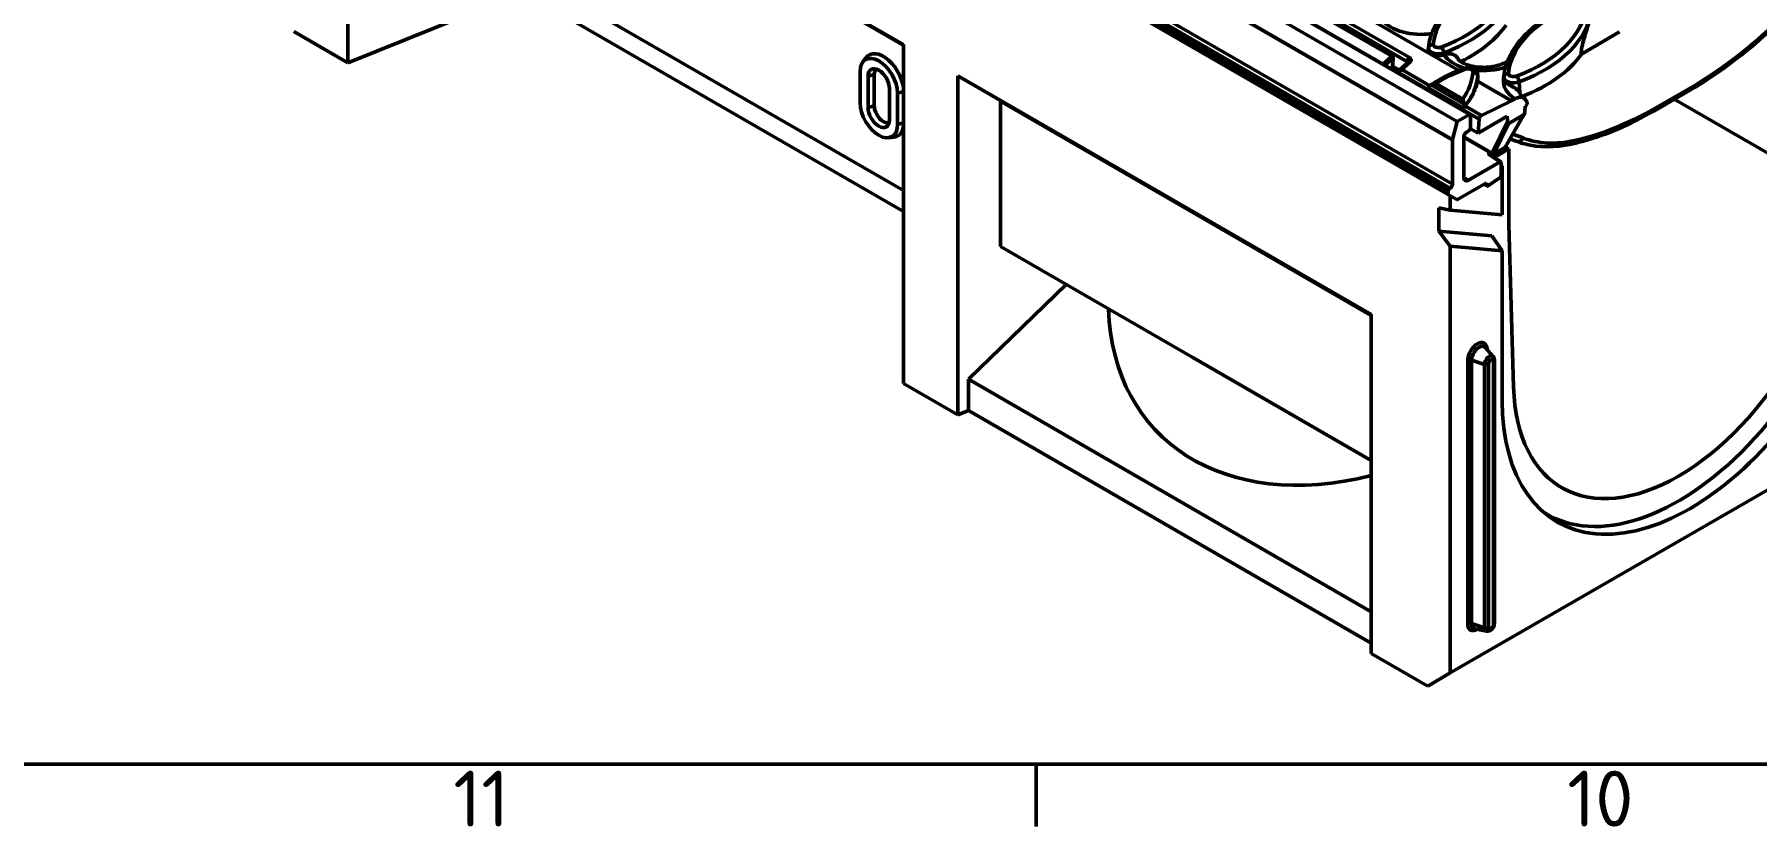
# Model space of a CAD drawing. Header units: millimetres. Extents: x 0 to 2219, y -32 to 1188.
# Drawn here: x 154.9 to 370.5, y 32.2 to 131.4 of the extents above; entities that cross this region are included whole.
import ezdxf

# ---------------------------------------------------------------- set-up
doc = ezdxf.new("R2010")
doc.units = ezdxf.units.MM
doc.header["$LTSCALE"] = 2
doc.layers.get('0').update_dxf_attribs({"lineweight": 50})
for name, color, linetype, lineweight in [('Rahmen (ISO)', 7, 'Continuous', 50), ('Sichtbar (ISO)', 7, 'Continuous', 50), ('Sichtbar schmal (ISO)', 7, 'Continuous', 50)]:
    doc.layers.add(name, color=color, linetype=linetype, lineweight=lineweight)
doc.styles.add('Notiztext (DIN)', font='isocpeur.ttf')

# ---------------------------------------------------------------- blocks, each defined once
blk = doc.blocks.new('Ränder Standardrahmen')
at = {"layer": 'Rahmen (ISO)'}
blk.add_line((140.17, 20), (140.17, 16.1), dxfattribs=at)
at = {"layer": 'Rahmen (ISO)', "flags": 128}
blk.add_lwpolyline([(20, 20), (20, 574), (821, 574), (821, 20), (20, 20)], dxfattribs=at)
at = {"layer": 'Rahmen (ISO)', "char_height": 3.5, "attachment_point": 7, "style": 'Notiztext (DIN)'}
for s, insert in [('11', (103.67, 16.1)), ('10', (173.41, 16.1))]:
    blk.add_mtext(s, dxfattribs=dict(at, insert=insert))

msp = doc.modelspace()

# ---------------------------------------------------------------- linework, layer by layer
at = {"layer": 'Sichtbar (ISO)'}
for p, q in [((334.6797, 121.4207), (193.2583, 203.0704)), ((191.6027, 202.1623), (333.024, 120.5126)), ((190.5127, 192.9936), (331.9341, 111.344)), ((194.1483, 170.3189), (263.7276, 130.1473)), ((194.1483, 127.8611), (194.1483, 170.3189)), ((199.4717, 148.9559), (263.7276, 111.8578)), ((194.1483, 127.8611), (216.1075, 136.7385)), ((216.1075, 136.7385), (263.7276, 109.245)), ((187.36, 131.7803), (194.1483, 127.8611)), ((324.9422, 128.6893), (316.4554, 133.5892)), ((322.9011, 132.8891), (333.2439, 126.9177)), ((348.5889, 128.9742), (353.3776, 131.739)), ((263.7276, 87.6895), (263.7276, 130.1473)), ((329.4536, 129.808), (329.4315, 129.6028)), ((258.5918, 127.9348), (258.9794, 128.4834)), ((324.9227, 127.0539), (325.0415, 128.4997)), ((324.9559, 127.457), (325.797, 126.9714)), ((326.8994, 127.9593), (325.8146, 126.988)), ((339.0817, 127.9201), (339.3466, 128.073)), ((258.2766, 122.8433), (258.2766, 126.7624)), ((259.279, 122.2645), (259.279, 126.1837)), ((260.0506, 126.3914), (260.0506, 122.4722)), ((270.5158, 126.2281), (322.276, 96.3443)), ((270.5158, 83.7703), (270.5158, 126.2281)), ((325.6848, 126.7426), (325.669, 126.623)), ((335.5805, 125.5687), (339.8425, 123.108)), ((335.6242, 126.352), (335.6462, 126.1468)), ((338.8816, 126.1791), (338.8596, 125.9739)), ((261.9536, 124.6396), (261.9536, 120.7204)), ((262.956, 124.0608), (262.956, 120.1416)), ((275.8392, 123.048), (275.8392, 104.8651)), ((339.8425, 123.108), (336.0852, 121.2644)), ((340.2758, 123.3582), (339.8425, 123.108)), ((362.1806, 124.4461), (357.6551, 121.8334)), ((333.024, 120.5126), (334.5797, 121.4108)), ((334.7211, 121.3291), (334.7211, 119.6799)), ((335.6564, 119.0582), (339.3205, 121.1736)), ((335.7823, 120.7923), (335.6564, 119.0582)), ((341.4139, 121.416), (339.085, 117.3491)), ((339.3205, 121.1736), (339.3488, 120.5648)), ((339.5043, 120.2796), (341.3545, 121.3477)), ((341.5099, 121.8125), (341.5383, 122.4541)), ((341.5383, 122.4541), (341.8268, 122.6207)), ((332.4656, 118.2558), (333.024, 120.5126)), ((333.8726, 118.6459), (333.8726, 113.4908)), ((334.5945, 119.4444), (334.1258, 119.1169)), ((335.6564, 119.0582), (334.7085, 119.6054)), ((261.7892, 118.4776), (262.4581, 118.5389)), ((332.4583, 112.6743), (332.4583, 118.2)), ((333.8726, 118.5261), (337.4252, 116.475)), ((339.1424, 117.152), (337.5413, 116.1254)), ((339.0114, 117.2753), (337.6252, 116.475)), ((337.6913, 116.0221), (339.5294, 117.0834)), ((339.1938, 117.5391), (339.1938, 117.2293)), ((339.1938, 117.2771), (339.5294, 117.0834)), ((339.5294, 117.0834), (339.5294, 107.612)), ((339.6598, 118.353), (340.4396, 118.0509)), ((334.4382, 113.1642), (338.4028, 115.4531)), ((338.5079, 115.4603), (337.1972, 116.3622)), ((338.5448, 113.7581), (338.5448, 115.3718)), ((338.6809, 114.9605), (338.5448, 115.0541)), ((338.5448, 114.8819), (338.6809, 114.9605)), ((338.5448, 114.8819), (338.5448, 113.7581)), ((338.6809, 108.8192), (338.6809, 114.9605)), ((332.0341, 112.1027), (332.1755, 112.1844)), ((336.701, 112.8376), (333.0826, 110.7485)), ((336.701, 112.8376), (333.0826, 110.7485)), ((338.4176, 113.5221), (336.701, 112.3227)), ((338.4176, 113.5221), (336.701, 112.3227)), ((336.701, 112.3227), (336.701, 112.8376)), ((336.701, 112.3227), (336.701, 112.8376)), ((331.8927, 111.4355), (331.8927, 111.8578)), ((332.9826, 110.7386), (331.9341, 111.344)), ((332.9826, 110.7386), (332.1755, 111.2046)), ((332.1755, 109.4002), (332.1755, 111.2046)), ((330.7613, 106.8028), (330.7613, 109.7114)), ((330.7613, 109.7114), (332.1755, 109.4002)), ((332.1755, 109.4002), (338.6809, 108.8192)), ((337.3904, 106.2107), (330.7613, 106.8028)), ((332.1755, 104.8976), (330.7613, 106.8028)), ((337.3904, 106.2107), (338.6809, 104.3166)), ((339.5294, 107.612), (340.1058, 87.2557)), ((275.8392, 104.8651), (299.9314, 90.9555)), ((332.1755, 51.437), (332.1755, 104.8976)), ((338.6809, 104.3166), (332.1755, 104.8976)), ((338.6809, 85.5666), (338.6809, 104.3166)), ((271.8467, 88.2275), (284.0808, 100.1069)), ((322.276, 53.8865), (322.276, 96.3443)), ((299.9314, 90.9555), (322.276, 78.0548)), ((337.5469, 91.0888), (336.5527, 92.2117)), ((337.702, 90.6493), (337.702, 57.6628)), ((263.7276, 87.6895), (270.5158, 83.7703)), ((322.276, 59.1121), (271.8467, 88.2275)), ((271.8467, 84.3083), (271.8467, 88.2275)), ((270.5158, 83.7703), (271.8467, 84.3083)), ((322.276, 55.1929), (271.8467, 84.3083)), ((386.9714, 83.0735), (332.1755, 51.437)), ((336.7257, 56.6799), (335.256, 56.9794)), ((322.276, 53.8865), (329.3471, 49.804)), ((332.1755, 51.437), (329.3471, 49.804))]:
    msp.add_line(p, q, dxfattribs=at)
for centre, radius, start, end in [((324.8422, 128.5161), 0.2, 355.303068, 60), ((326.0814, 126.69), 0.4, 131.837104, 172.449087), ((337.5252, 116.6482), 0.2, 240, 300), ((338.9114, 117.4485), 0.2, 300, 330.201662)]:
    msp.add_arc(centre, radius, start, end, dxfattribs=at)
for centre, major_axis, ratio, start_param, end_param in [((320.4821, 136.8658), (20.085, 0), 0.57735027, 5.41661375, 5.90675937), ((330.6927, 129.4952), (-1.27, 0), 0.57735027, 6.22707289, 8.40265587), ((349.3034, 128.8917), (-19.91, 0), 0.57735027, 6.22128195, 6.22707289), ((260.6163, 125.4116), (-1.6544, 2.8655), 0.57735027, 3.92699082, 7.06858347), ((261.182, 125.7382), (-1.8, 3.1177), 0.57735027, 3.92699082, 6.54348051), ((330.1845, 128.9332), (-1.9176, -0.4011), 0.18884968, 2.18736703, 2.20946978), ((329.9101, 133.2369), (20.085, 0), 0.57735027, 5.30711438, 5.90675937), ((260.6163, 125.4116), (-0.9456, 1.6378), 0.57735027, 3.92699082, 7.06858347), ((261.182, 125.7382), (-0.8, 1.3856), 0.57735027, 0.07283357, 0.78539816), ((315.8601, 127.5235), (-19.8175, 1.2), 0.53261237, 2.86675321, 3.06971696), ((315.768, 126.705), (19.91, 0), 0.57735027, 6.18417236, 6.22707289), ((334.3787, 126.1014), (1.27, 0), 0.57735027, 6.22707289, 6.34508866), ((340.1208, 125.8664), (-1.27, 0), 0.57735027, 6.22707289, 6.40769394), ((358.7315, 125.2628), (-19.91, 0), 0.57735027, 6.22128195, 6.22707289), ((270.8485, 121.0304), (3.9364, 4.6029), 0.66653171, 5.62113306, 5.64315306), ((325.1557, 126.0294), (10.415, 0.4489), 0.67960002, 5.69485281, 5.85578276), ((260.6163, 121.4924), (1.6544, -2.8655), 0.57735027, 3.92699082, 7.06858347), ((260.6163, 121.4924), (0.9456, -1.6378), 0.57735027, 3.92699082, 7.06858347), ((261.182, 121.819), (0.8, -1.3856), 0.57735027, 3.92699082, 6.21035174), ((334.5797, 121.2475), (0.1, 0.1732), 0.57735027, 5.49778714, 7.06858347), ((336.064, 120.9265), (-0.2, -0.3464), 0.57735027, 3.85206335, 5.41052068), ((341.3687, 121.7395), (-0.0483, -0.3999), 0.33472593, 0.24613604, 1.79464603), ((261.182, 121.819), (1.8, -3.1177), 0.57735027, 6.02289011, 7.06858347), ((334.1554, 118.8092), (-0.2, -0.3464), 0.57735027, 4.03171057, 5.49778714), ((334.5797, 119.5982), (-0.1, -0.1732), 0.57735027, 0.89011792, 2.35619449), ((339.4901, 120.6549), (-0.0187, -0.384), 0.36731162, 4.96705662, 6.5155666), ((332.5998, 118.2816), (0.1, 0.1732), 0.57735027, 2.03444394, 2.35619449), ((338.9938, 117.2293), (0.2, 0), 0.57735027, 5.55014702, 6.28318531), ((347.1511, 118.4684), (0.1683, -0.782), 0.73010529, 0.00025562, 0.00026562), ((338.4028, 115.2898), (-0.1008, -0.1732), 0.57734188, 2.36000699, 3.93080331), ((332.1755, 112.511), (0.2, 0.3464), 0.57735027, 3.92699082, 5.49778714), ((334.4382, 113.8174), (-0.4, -0.6928), 0.57735027, 5.49778714, 7.06858347), ((338.4028, 113.676), (-0.1008, -0.1733), 0.57687958, 0.89388286, 2.36035938), ((338.4028, 113.676), (-0.1008, -0.1733), 0.57687958, 0.89388286, 2.36035938), ((362.1568, 99.1204), (-16.6, -28.752), 0.57735027, 5.49778714, 8.6393798), ((360.7426, 99.9369), (-16.5125, -28.6005), 0.57735027, 6.2639789, 8.6393798), ((332.0341, 111.9394), (0.1, 0.1732), 0.57735027, 0.78539816, 2.35619449), ((332.0341, 111.5172), (-0.1, -0.1732), 0.57735027, 5.49778714, 6.28318531), ((333.0826, 110.9118), (-0.1, -0.1732), 0.57735027, 0, 0.78539816), ((333.0826, 110.9118), (-0.1, -0.1732), 0.57735027, 0, 0.78539816), ((360.7426, 99.9369), (-14.6, -25.2879), 0.57735027, 5.52994393, 8.60722301), ((325.3873, 109.8622), (-30.3445, -27.7551), 0.69790167, 5.74035167, 7.19931074)]:
    msp.add_ellipse(centre, major_axis=major_axis, ratio=ratio, start_param=start_param, end_param=end_param, dxfattribs=at)
for points, knots in [([(338.5244, 138.9338), (337.4996, 138.5464), (336.5346, 138.103), (334.7563, 137.1162), (333.943, 136.573), (332.4957, 135.4011), (331.8618, 134.7725), (330.7982, 133.4461), (330.3686, 132.7482), (329.7365, 131.3053), (329.5343, 130.5601), (329.4536, 129.808)], [2.93590568, 2.93590568, 2.93590568, 2.93590568, 3.121742036, 3.121742036, 3.307578392, 3.307578392, 3.493414749, 3.493414749, 3.679251105, 3.679251105, 3.865087461, 3.865087461, 3.865087461, 3.865087461]), ([(347.9525, 135.305), (346.9277, 134.9176), (345.9627, 134.4741), (344.1844, 133.4873), (343.371, 132.9441), (341.9238, 131.7723), (341.2899, 131.1436), (340.2263, 129.8172), (339.7967, 129.1193), (339.1646, 127.6764), (338.9624, 126.9312), (338.8816, 126.1791)], [2.93590568, 2.93590568, 2.93590568, 2.93590568, 3.121742036, 3.121742036, 3.307578392, 3.307578392, 3.493414749, 3.493414749, 3.679251105, 3.679251105, 3.865087461, 3.865087461, 3.865087461, 3.865087461]), ([(349.5389, 132.9446), (349.4594, 132.6752), (349.363, 132.35), (349.1267, 131.5641), (348.9817, 131.0921), (348.7677, 130.3038), (348.6705, 129.9182), (348.605, 129.4712), (348.5922, 129.3587), (348.5811, 129.1514), (348.5821, 129.0561), (348.5889, 128.9742)], [-1.17413138, -1.17413138, -1.17413138, -1.17413138, -0.82821986, -0.82821986, -0.41657877, -0.41657877, -0.15549961, -0.15549961, -0.07774981, -0.07774981, -0.0059838, -0.0059838, -0.0059838, -0.0059838]), ([(372.5133, 132.2114), (369.6937, 129.5804), (366.7397, 127.2797), (363.2571, 125.0822), (362.7187, 124.7568), (362.1806, 124.4461)], [0, 0, 0, 0, 3.1081526, 3.1081526, 3.67568661, 3.67568661, 3.67568661, 3.67568661]), ([(333.1582, 128.3362), (333.1442, 128.3678), (333.129, 128.3984), (333.0126, 128.6106), (332.872, 128.752), (332.5181, 128.9532), (332.3028, 129.0058), (331.8519, 129.008), (331.6217, 128.9655), (331.3884, 128.8815)], [-1.568024252, -1.568024252, -1.568024252, -1.568024252, -1.533356501, -1.533356501, -1.320401639, -1.320401639, -1.093099504, -1.093099504, -0.884075305, -0.884075305, -0.884075305, -0.884075305]), ([(333.158, 128.3364), (333.158, 128.3364), (333.192, 128.2715), (333.3842, 128.0979), (333.5068, 128.0064), (333.8346, 127.8189), (334.042, 127.7229), (334.5352, 127.5476), (334.8254, 127.4698), (335.4627, 127.3531), (335.8121, 127.3163), (336.5262, 127.2958), (336.8911, 127.3133), (337.5844, 127.4001), (337.913, 127.469), (338.4879, 127.6394), (338.7368, 127.7395), (338.9899, 127.8686), (339.0373, 127.8944), (339.0817, 127.9201)], [4.19906285, 4.19906285, 4.19906285, 4.19906285, 4.49555007, 4.49555007, 4.71708053, 4.71708053, 4.94595507, 4.94595507, 5.19054743, 5.19054743, 5.44809453, 5.44809453, 5.71148136, 5.71148136, 5.97212093, 5.97212093, 6.2215073, 6.2215073, 6.28318531, 6.28318531, 6.28318531, 6.28318531]), ([(335.6242, 126.352), (335.6142, 126.4448), (335.5882, 126.534), (335.5102, 126.7026), (335.4561, 126.7795), (335.3216, 126.9268), (335.2381, 126.9906), (335.0391, 127.1089), (334.9211, 127.155), (334.6678, 127.2215), (334.5316, 127.2387), (334.2599, 127.2413), (334.1245, 127.227), (333.9308, 127.1809), (333.8701, 127.1626), (333.8103, 127.14)], [0.84730152, 0.84730152, 0.84730152, 0.84730152, 1.04618125, 1.04618125, 1.27053191, 1.27053191, 1.55604408, 1.55604408, 1.92906516, 1.92906516, 2.33958728, 2.33958728, 2.74695421, 2.74695421, 2.93590568, 2.93590568, 2.93590568, 2.93590568]), ([(329.4288, 124.7574), (329.4743, 124.8287), (329.5273, 124.8992), (329.6348, 125.014), (329.7049, 125.0734), (329.7731, 125.1162)], [0.027976617, 0.027976617, 0.027976617, 0.027976617, 0.086660653, 0.086660653, 0.147397093, 0.147397093, 0.147397093, 0.147397093]), ([(333.8103, 127.14), (333.511, 127.0268), (333.2168, 126.9089), (332.6393, 126.6638), (332.356, 126.5366), (331.8014, 126.2732), (331.53, 126.137), (330.9998, 125.8561), (330.7409, 125.7113), (330.2366, 125.4134), (329.9911, 125.2603), (329.7527, 125.1032)], [2.93590568, 2.93590568, 2.93590568, 2.93590568, 2.990187462, 2.990187462, 3.044469245, 3.044469245, 3.098751027, 3.098751027, 3.15303281, 3.15303281, 3.207314592, 3.207314592, 3.207314592, 3.207314592]), ([(329.7731, 125.1162), (329.8056, 125.1362), (329.8402, 125.1542), (329.9473, 125.2017), (330.0241, 125.2254), (330.1847, 125.2586), (330.2696, 125.2676), (330.355, 125.2689), (330.356, 125.2689), (330.3571, 125.2689)], [0.41003556, 0.41003556, 0.41003556, 0.41003556, 0.440393643, 0.440393643, 0.500871726, 0.500871726, 0.564230294, 0.564230294, 0.564987895, 0.564987895, 0.564987895, 0.564987895]), ([(340.8789, 124.1339), (340.8289, 124.218), (340.7699, 124.295), (340.5903, 124.4873), (340.4529, 124.5953), (340.1631, 124.7816), (340.0236, 124.8589), (339.7443, 125.0087), (339.6116, 125.0781), (339.3624, 125.2218), (339.2502, 125.2937), (339.0465, 125.4564), (338.9633, 125.5464), (338.8875, 125.6854), (338.8704, 125.7301), (338.8606, 125.7753)], [-3.17667863, -3.17667863, -3.17667863, -3.17667863, -3.08462917, -3.08462917, -2.93003055, -2.93003055, -2.80719283, -2.80719283, -2.695754226, -2.695754226, -2.587100936, -2.587100936, -2.463102007, -2.463102007, -2.405497352, -2.405497352, -2.405497352, -2.405497352]), ([(333.7419, 123.3146), (333.7422, 123.3139), (333.7425, 123.3131), (333.7716, 123.2327), (333.8004, 123.1393), (333.8525, 122.9385), (333.8747, 122.8373), (333.8932, 122.7374)], [-0.001000672, -0.001000672, -0.001000672, -0.001000672, 0, 0, 0.105510503, 0.105510503, 0.204717177, 0.204717177, 0.204717177, 0.204717177]), ([(341.8268, 122.6207), (341.8218, 122.6795), (341.8141, 122.738), (341.7829, 122.9007), (341.7515, 122.9986), (341.678, 123.1609), (341.629, 123.2403), (341.5126, 123.3741), (341.4451, 123.4285), (341.3091, 123.5068), (341.2282, 123.538), (341.0539, 123.5717), (340.9606, 123.5743), (340.783, 123.5566), (340.6824, 123.5348), (340.4768, 123.4633), (340.3719, 123.4137), (340.2758, 123.3582)], [1.678003271, 1.678003271, 1.678003271, 1.678003271, 1.7314696, 1.7314696, 1.833237375, 1.833237375, 1.935102453, 1.935102453, 2.036967532, 2.036967532, 2.138892177, 2.138892177, 2.240816822, 2.240816822, 2.342741058, 2.342741058, 2.444665295, 2.444665295, 2.444665295, 2.444665295]), ([(341.0194, 123.7921), (340.9908, 123.9036), (340.9497, 124.0078), (340.8908, 124.1137), (340.8849, 124.1239), (340.8789, 124.1339)], [-1.643034881, -1.643034881, -1.643034881, -1.643034881, -1.534961338, -1.534961338, -1.523362742, -1.523362742, -1.523362742, -1.523362742]), ([(341.0148, 123.8003), (341.0148, 123.8003), (341.0183, 123.7932), (341.0389, 123.7628), (341.0583, 123.7372), (341.119, 123.6722), (341.1602, 123.6327), (341.2661, 123.5458), (341.3309, 123.4983), (341.4071, 123.4494)], [4.199062849, 4.199062849, 4.199062849, 4.199062849, 4.301126732, 4.301126732, 4.420627912, 4.420627912, 4.540129092, 4.540129092, 4.659630272, 4.659630272, 4.659630272, 4.659630272]), ([(333.8932, 122.7374), (333.91, 122.643), (333.9159, 122.5327), (333.9058, 122.3604), (333.8929, 122.2736), (333.8744, 122.1907)], [0.963160511, 0.963160511, 0.963160511, 0.963160511, 1.038896309, 1.038896309, 1.098982582, 1.098982582, 1.098982582, 1.098982582]), ([(333.8744, 122.1907), (333.8757, 122.1962), (333.877, 122.2017), (333.889, 122.2518), (333.9005, 122.2947), (333.9282, 122.375), (333.9449, 122.4124), (333.9666, 122.4458), (333.9688, 122.4491), (333.972, 122.4536), (333.973, 122.4549), (333.9747, 122.4572), (333.9754, 122.4582), (333.9768, 122.46), (333.9775, 122.4609), (333.9791, 122.463), (333.98, 122.4641), (333.9832, 122.4681), (333.9854, 122.4708), (333.9881, 122.4738), (333.9885, 122.4743), (333.9889, 122.4747)], [-0.4457790493, -0.4457790493, -0.4457790493, -0.4457790493, -0.4414067476, -0.4414067476, -0.4053731099, -0.4053731099, -0.3663893148, -0.3663893148, -0.3621037659, -0.3621037659, -0.3602304573, -0.3602304573, -0.3588549981, -0.3588549981, -0.3575881418, -0.3575881418, -0.3558751604, -0.3558751604, -0.3516949171, -0.3516949171, -0.3509676293, -0.3509676293, -0.3509676293, -0.3509676293]), ([(357.6551, 121.8334), (354.7036, 120.1293), (351.7307, 118.8532), (348.3547, 117.9252), (347.8352, 117.7976), (347.3195, 117.6865)], [0, 0, 0, 0, 3.11253169, 3.11253169, 3.68258318, 3.68258318, 3.68258318, 3.68258318]), ([(347.3195, 117.6865), (345.2674, 117.2442), (343.28, 117.2446), (341.1469, 117.8004), (340.7883, 117.9158), (340.4396, 118.0509)], [0, 0, 0, 0, 2.2436366, 2.2436366, 2.70983656, 2.70983656, 2.70983656, 2.70983656]), ([(337.1972, 116.3622), (337.1925, 116.3654), (337.189, 116.3683), (337.1844, 116.3725), (337.1833, 116.3738), (337.1832, 116.3741), (337.1831, 116.3741), (337.1831, 116.3741)], [1.658062789, 1.658062789, 1.658062789, 1.658062789, 1.79768913, 1.79768913, 1.93731547, 1.93731547, 1.951284842, 1.951284842, 1.951284842, 1.951284842]), ([(337.5469, 91.0888), (337.5709, 91.0616), (337.5918, 91.0327), (337.6272, 90.9738), (337.6418, 90.9437), (337.6657, 90.8835), (337.675, 90.8534), (337.6892, 90.7939), (337.6942, 90.7644), (337.7006, 90.7063), (337.702, 90.6776), (337.702, 90.6493)], [5.688408152, 5.688408152, 5.688408152, 5.688408152, 5.807363583, 5.807363583, 5.926319014, 5.926319014, 6.045274445, 6.045274445, 6.164229876, 6.164229876, 6.283185307, 6.283185307, 6.283185307, 6.283185307]), ([(337.702, 57.6628), (337.702, 57.5733), (337.6879, 57.4876), (337.6388, 57.3156), (337.6018, 57.23), (337.5096, 57.0701), (337.4546, 56.9958), (337.3261, 56.8621), (337.2527, 56.8026), (337.0891, 56.7133), (337.0001, 56.6805), (336.8432, 56.6659), (336.7848, 56.6679), (336.7257, 56.6799)], [0, 0, 0, 0, 0.37612155, 0.37612155, 0.78458399, 0.78458399, 1.18952441, 1.18952441, 1.59798729, 1.59798729, 1.96792821, 1.96792821, 2.16557348, 2.16557348, 2.16557348, 2.16557348])]:
    msp.add_open_spline(points, degree=3, knots=knots, dxfattribs=at)
msp.add_open_spline([(326.9007, 127.9596), (326.9004, 127.9594), (326.9001, 127.9591), (326.8998, 127.9588)], degree=3, dxfattribs=at)
at = {"layer": 'Sichtbar schmal (ISO)'}
for p, q in [((193.1583, 203.0605), (334.5797, 121.4108)), ((191.037, 199.8496), (332.4583, 118.2)), ((332.4656, 118.2558), (191.0443, 199.9054)), ((191.037, 194.3239), (332.4583, 112.6743)), ((190.4713, 193.5074), (331.8927, 111.8578)), ((331.8927, 111.4355), (190.4713, 193.0852)), ((332.0341, 112.1027), (190.6127, 193.7524)), ((190.7542, 193.834), (332.1755, 112.1844)), ((199.4717, 167.1388), (263.7276, 130.0406)), ((327.0559, 128.5182), (317.5405, 134.012)), ((316.3329, 133.6059), (324.8545, 128.6859)), ((317.2376, 133.5398), (326.753, 128.0461)), ((329.4468, 129.7416), (329.4247, 129.5364)), ((324.8545, 128.6859), (323.76, 127.7252)), ((324.0227, 127.5735), (325.0148, 128.4443)), ((325.0148, 128.4443), (324.9015, 127.0661)), ((326.1025, 127.0279), (327.1874, 127.9992)), ((326.753, 128.0461), (326.7202, 127.7988)), ((331.3763, 129.0985), (331.3884, 128.8815)), ((260.0506, 126.3914), (259.279, 126.1837)), ((325.7986, 126.5482), (325.7996, 126.5558)), ((325.7996, 126.5558), (335.7823, 120.7923)), ((329.6207, 124.9967), (326.1025, 127.0279)), ((329.7731, 125.1162), (333.8932, 122.7374)), ((330.3571, 125.2689), (333.7419, 123.3146)), ((335.6246, 126.267), (335.6467, 126.0603)), ((338.8749, 126.1128), (338.8528, 125.9075)), ((340.8044, 125.4696), (340.8789, 124.1339)), ((263.7276, 124.2685), (262.956, 124.0608)), ((275.8392, 123.048), (322.276, 96.2377)), ((329.4288, 124.7574), (333.8744, 122.1907)), ((357.8206, 122.1826), (362.3461, 124.7954)), ((360.209, 123.3079), (381.3795, 111.0851)), ((260.0506, 122.4722), (259.279, 122.2645)), ((336.0852, 121.2644), (333.9889, 122.4747)), ((341.3545, 121.3477), (339.0394, 117.3051)), ((263.7276, 120.3493), (262.956, 120.1416)), ((337.384, 116.5581), (339.3488, 120.5648)), ((339.5043, 120.2796), (337.6532, 116.5048)), ((340.0036, 118.9532), (341.2941, 118.4533)), ((333.8726, 118.5855), (337.384, 116.5581)), ((337.0956, 116.6653), (337.093, 116.6637)), ((337.2416, 116.4231), (337.3712, 116.5062)), ((339.0394, 117.3051), (337.6532, 116.5048)), ((339.1424, 117.4494), (339.1424, 117.152)), ((337.0838, 116.3607), (338.4028, 115.4531)), ((337.2416, 116.3316), (337.2416, 116.4231)), ((334.4382, 113.1642), (333.8726, 113.4908)), ((334.3626, 90.5852), (334.3626, 57.5988)), ((334.8455, 57.6355), (334.8455, 90.6219)), ((334.8455, 90.6219), (336.4656, 90.0819)), ((336.7766, 91.9588), (336.7766, 91.9789)), ((336.4656, 90.0819), (336.4656, 57.0954)), ((336.9485, 57.1321), (336.9485, 90.1186)), ((337.5849, 90.486), (337.5849, 57.4995)), ((334.8455, 57.6355), (336.4656, 57.0954))]:
    msp.add_line(p, q, dxfattribs=at)
for centre, major_axis, ratio, start_param, end_param in [((349.3034, 129.5449), (-19.2902, 0), 0.57735027, 5.29210017, 6.22707289), ((320.4821, 139.152), (19.2902, 0), 0.57735027, 5.29210017, 6.22707289), ((320.4821, 138.7048), (19.8879, 0), 0.57735027, 5.29210017, 6.22707289), ((358.7315, 125.916), (-19.2902, 0), 0.57735027, 5.29210017, 6.22707289), ((329.9101, 135.5231), (19.2902, 0), 0.57735027, 5.29210017, 6.22707289), ((329.9101, 135.0759), (19.8879, 0), 0.57735027, 5.29210017, 6.22707289), ((328.513, 134.548), (5.3909, 0), 0.57735027, 3.58252278, 4.96406931), ((363.22, 162.8294), (-24.5016, -40.3517), 0.56204401, 0.79782036, 1.10668965), ((330.6927, 129.7012), (-1.2479, 0), 0.57735027, 6.22707289, 8.43369282), ((330.0435, 129.6796), (-0.5972, 0.0581), 0.81521151, 4.7915366, 6.27506646), ((349.3034, 129.0977), (-19.8879, 0), 0.57735027, 6.22128195, 6.22707289), ((330.6927, 130.1484), (-0.6502, 0), 0.57735027, 6.22707289, 8.43369282), ((331.0489, 129.3445), (-0.2122, 0.5612), 0.4472624, 4.09795826, 5.58148812), ((324.8422, 128.5161), (0.1, 0.1732), 0.57735027, 0, 0.6981317), ((324.8422, 128.5161), (-0.1319, 0.1503), 0.75610821, 3.71743875, 5.35263193), ((324.8422, 128.5161), (0.1993, -0.0164), 0.62707677, 5.80800024, 6.28318531), ((326.4913, 128.2417), (0.7997, -0.0514), 0.53199247, 5.80163902, 7.10480265), ((336.3698, 130.0119), (-5.3909, 0), 0.57735027, 0.37579382, 1.12349838), ((336.3698, 130.0119), (5.3909, 0), 0.57735027, 4.50589984, 5.24355601), ((340.1817, 126.0148), (-1.1, 1.9053), 0.57735027, 6.08345491, 6.28318531), ((326.0814, 126.69), (-0.3965, 0.0526), 0.56218951, 0, 0.85765037), ((326.0814, 126.69), (0.2, 0.3464), 0.57735027, 0.7104707, 2.26892803), ((326.0814, 126.69), (-0.2668, 0.298), 0.74950884, 5.34851235, 6.28318531), ((344.5893, 117.751), (19.2902, 0), 0.57735027, 2.15050752, 2.40059897), ((315.768, 127.3581), (19.2902, 0), 0.57735027, 5.91163142, 6.22707289), ((334.0225, 126.5788), (-0.2122, 0.5612), 0.4472624, 5.58148812, 6.28318531), ((334.3787, 126.7546), (0.6502, 0), 0.57735027, 6.22707289, 8.43369282), ((315.768, 126.9109), (19.8879, 0), 0.57735027, 5.98193938, 6.22707289), ((335.0278, 126.2436), (0.5972, -0.0581), 0.81521151, 0.16641408, 1.64994394), ((334.3787, 126.3074), (1.2479, 0), 0.57735027, 6.22707289, 6.34508866), ((344.2265, 125.4758), (-5.3909, 0), 0.57735027, 6.18681967, 7.03147533), ((340.1208, 126.0724), (-1.2479, 0), 0.57735027, 6.22707289, 8.43369282), ((339.4716, 126.0507), (-0.5972, 0.0581), 0.81521151, 4.7915366, 6.27506646), ((358.7315, 125.4688), (-19.8879, 0), 0.57735027, 6.22128195, 6.22707289), ((340.1208, 126.5196), (-0.6502, 0), 0.57735027, 6.22707289, 8.43369282), ((340.477, 125.7156), (0.2122, -0.5612), 0.4472624, 0.9563656, 2.43989547), ((361.7806, 125.139), (0.4, -0.6928), 0.57735027, 0, 0.75921822), ((358.6946, 160.2166), (-24.5016, -40.3517), 0.56204401, 0.48895108, 0.79782036), ((357.2551, 122.5262), (0.4, -0.6928), 0.57735027, 0, 0.75921822), ((337.3902, 116.5091), (-0.4, 0), 0.57735027, 5.55014702, 6.98131701), ((337.093, 116.5004), (0.108, -0.1684), 0.60677521, 0.75781096, 2.32860729), ((337.5252, 116.6482), (-0.1796, 0.0881), 0.79471604, 1.1199948, 2.66850478), ((337.5252, 116.6482), (-0.1, -0.1732), 0.57735027, 5.55014702, 6.28318531), ((337.5252, 116.6482), (0.1, -0.1732), 0.57735027, 0, 0.34555558), ((338.9114, 117.4485), (0.1, -0.1732), 0.57735027, 0, 0.34555558), ((338.9114, 117.4485), (0.1736, -0.0994), 0.74002213, 5.85941951, 6.28318531), ((340.7286, 118.7969), (-0.289, -0.746), 0.82299094, 0, 1.42513844), ((354.0428, 142.3812), (-14.1196, -23.2535), 0.56204401, 0.09968866, 0.48895108), ((347.1509, 118.4685), (0.1686, -0.782), 0.73010531, 0.00001003, 0.96578342), ((337.0838, 116.1974), (0.1134, 0.1648), 0.62547267, 0, 0.83300971), ((337.3902, 116.3458), (-0.2, 0), 0.57735027, 5.55014702, 6.11527958), ((335.5696, 91.2821), (0.8535, 1.4782), 0.57735027, 5.49778714, 8.6393798), ((334.6455, 90.4219), (-0.4, 0), 0.57735027, 4.1887902, 5.49778714), ((335.7793, 91.161), (0.6603, 1.1436), 0.57735027, 6.0925643, 8.6393798), ((337.057, 90.4233), (0.4182, 0.7243), 0.57735027, 6.0925643, 8.6393798), ((337.0594, 91.8156), (0.4, 0), 0.57735027, 2.35619449, 2.39816069), ((337.2667, 90.3023), (0.225, 0.3897), 0.57735027, 5.49778714, 8.6393798), ((337.302, 90.6493), (0.4, 0), 0.57735027, 5.49778714, 6.28318531), ((336.6656, 90.2819), (-0.4, 0), 0.57735027, 1.04719755, 2.35619449), ((334.6455, 57.4355), (-0.4, 0), 0.57735027, 4.1887902, 5.49778714), ((335.5696, 58.2956), (-0.8535, -1.4782), 0.57735027, 5.49778714, 7.08286734), ((335.7793, 58.1746), (-0.6603, -1.1436), 0.57735027, 5.49778714, 6.47380632), ((336.6656, 57.2954), (-0.4, 0), 0.57735027, 1.04719755, 2.35619449), ((337.057, 57.4368), (-0.4182, -0.7243), 0.57735027, 5.49778714, 6.47380632), ((337.2667, 57.3158), (-0.225, -0.3897), 0.57735027, 5.49778714, 8.6393798), ((337.302, 57.6628), (0.4, 0), 0.57735027, 5.49778714, 6.28318531)]:
    msp.add_ellipse(centre, major_axis=major_axis, ratio=ratio, start_param=start_param, end_param=end_param, dxfattribs=at)
for points, knots in [([(326.753, 128.0461), (326.7603, 128.1469), (326.8426, 128.3546), (326.9931, 128.4874), (327.0559, 128.5182)], [0, 0, 0, 0, 0.57142857, 1, 1, 1, 1]), ([(327.1874, 127.9992), (327.1128, 128.0251), (327.0366, 128.0269), (326.9745, 128.004), (326.9469, 127.9938), (326.922, 127.9787), (326.9007, 127.9596)], [0, 0, 0, 0, 0.428571429, 0.428571429, 0.428571429, 0.619274872, 0.619274872, 0.619274872, 0.619274872])]:
    msp.add_open_spline(points, degree=3, knots=knots, dxfattribs=at)
msp.add_open_spline([(326.8684, 127.9316), (326.8567, 127.9712), (326.82, 128.013), (326.753, 128.0461)], degree=3, dxfattribs=at)

# ---------------------------------------------------------------- block references
at = {"xscale": 2, "yscale": 2, "zscale": 2}
msp.add_blockref('Ränder Standardrahmen', (0, 0), dxfattribs=at)

doc.saveas('drawing.dxf')
